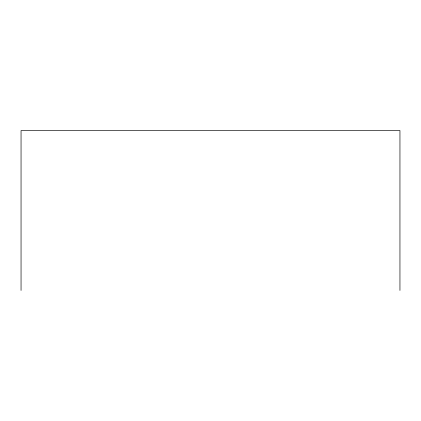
<?xml version="1.0" encoding="UTF-8"?>
<svg xmlns="http://www.w3.org/2000/svg" width="421" height="421" viewBox="0 0 421 421"><rect width="100%" height="100%" fill="white"/><g stroke="black" fill="none" stroke-linecap="round" stroke-linejoin="round"><path stroke-width="0.63" d="M399.95 290.437L399.95 130.563L21.05 130.563L21.05 290.437"/></g></svg>
